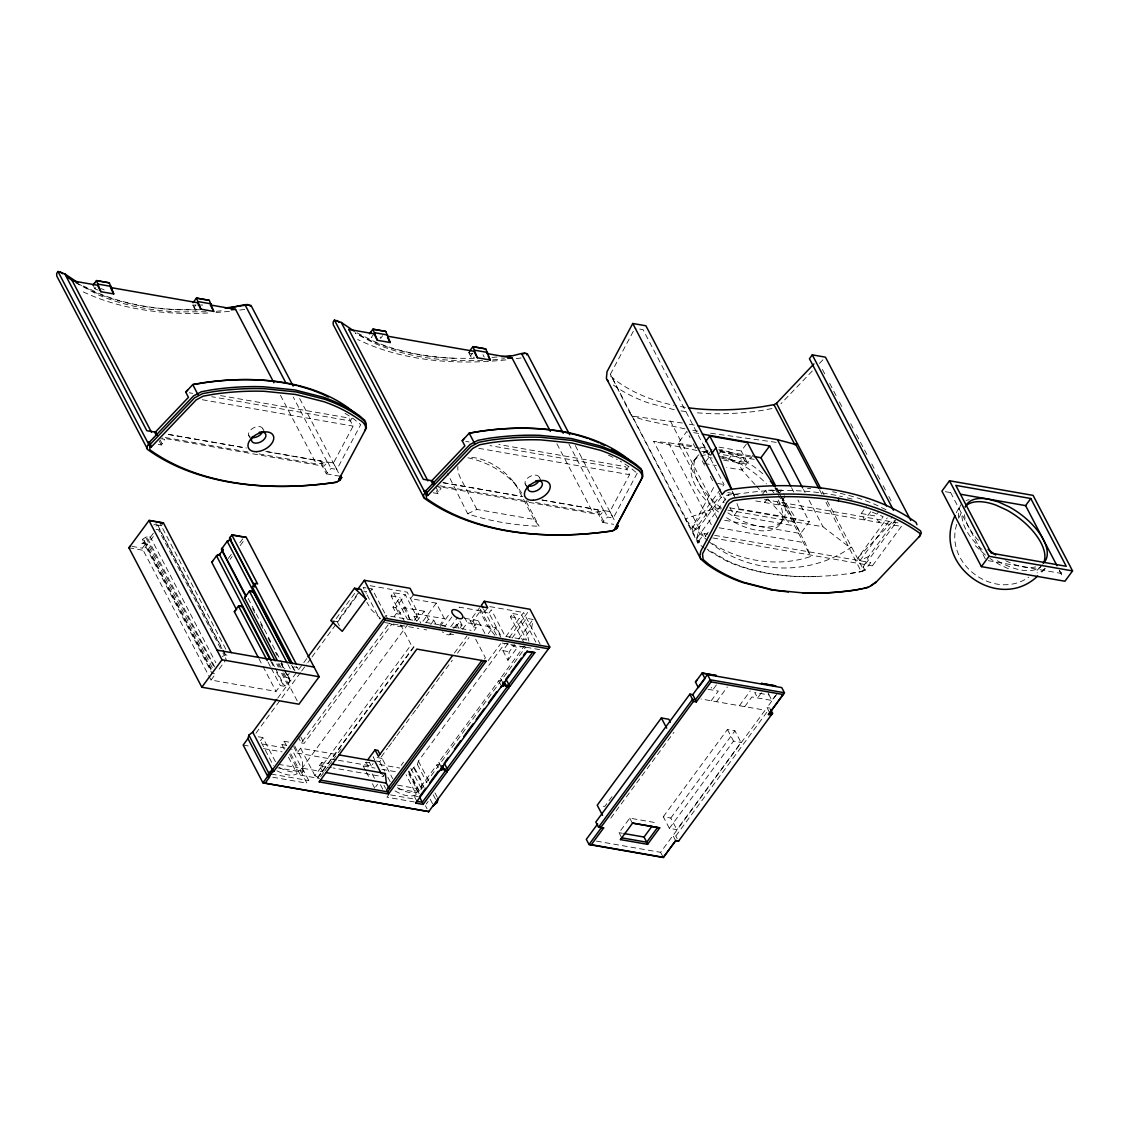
<?xml version="1.0" encoding="UTF-8"?>
<svg xmlns="http://www.w3.org/2000/svg" width="1129" height="1129" viewBox="0 0 1129 1129"><rect width="100%" height="100%" fill="white"/><g stroke="black" fill="none" stroke-linecap="round" stroke-linejoin="round"><path stroke-width="0.75" stroke-dasharray="5 3.75" d="M469.622 351.119L469.325 353.73L471.188 357.272L474.434 357.23M508.036 643.601L502.871 650.614L507.923 660.296L509.292 651.743L514.457 644.715M512.157 637.984L526.622 618.311L533.043 619.44L531.688 627.992L523.419 639.24M633.313 331.305L610.394 374.278L697.807 542.964L699.698 541.37L696.889 538.025L699.444 526.834L721.897 496.308M956.715 524.392C944.154 564.232 994.564 601.122 1028.773 577.173M419.141 793.659L408.881 774.028L413.623 767.565L417.434 764.587L418.379 761.101L504.988 643.332M279.329 767.607C285.877 770.797 295.417 774.917 301.57 768.92C305.564 760.734 297.379 752.958 294.683 745.761M397.38 787.675C404.097 791.415 414.244 795.987 420.835 789.778C424.941 781.028 415.909 772.871 413.186 765.166M960.68 504.861L958.168 511.395L958.747 519.636M956.263 512.749L959.96 505.99M959.269 517.336L961.471 512.256M863.29 567.125L868.709 556.414L895.226 520.356L895.48 523.334L863.29 567.125L865.026 570.272L870.642 562.623L872.336 565.855L901.351 526.396L899.658 523.164M345.037 413.355A251.795 154.334 -27.6 0 1 354.252 419.381L360.73 424.631L336.837 469.466L333.45 463.003L353.123 426.113L349.016 418.069L218.941 395.319M637.193 473.22L613.301 518.056L609.914 511.592L629.587 474.688L625.48 466.658L498.863 444.516M351.839 418.294L350.427 420.948L211.758 396.702M628.303 466.884L626.891 469.523L489.944 445.588M699.444 526.834L693.516 531.576L691.823 528.344L714.318 486.162M158.243 444.445L161.362 444.981L164.679 439.364L158.935 438.362M433.155 492.752L437.812 493.571L441.143 487.954L435.385 486.952M484.468 659.082L485.399 657.784L475.041 637.97M691.823 528.344L724.028 484.553L643.05 329.654L634.95 328.243M693.516 531.576L719.483 496.238M696.889 538.025L729.08 494.234M698.639 541.172L704.256 533.537L707.714 534.144M708.179 532.225L704.073 537.856L653.691 441.481L668.424 442.681L694.222 447.197M98.082 290.111L94.907 288.798L97.517 285.242M195.783 305.056L194.061 307.384L194.724 308.683L197.97 308.64M212.28 667.662L147.73 544.178L141.873 543.374L142.804 542.103L142.367 539.38L146.855 536.585L150.425 537.206L215.851 662.808M225.828 649.246L161.278 525.761L157.707 525.14L154.49 526.763M281.163 663.16L289.941 680.716L287.33 684.273L283.873 686.22L280.302 685.599L276.026 691.414L211.038 680.053L143.214 550.317L142.353 548.186L145.443 543.995M150.425 537.206L154.236 532.041M153.332 536.557L151.3 539.337L147.73 538.702L146.855 536.585M163.409 522.854L161.278 525.761L160.403 523.644M373.981 333.817L371.356 337.388L374.532 338.7M382.689 335.638L380.628 338.446L379.683 335.327M228.326 558.418L231.459 554.17M239.8 542.823L242.918 538.575M230.104 559.307L232.122 556.555M240.195 545.575L244.231 540.085M327.156 472.684L321.088 461.069L319.578 460.914L326.323 473.827L331.079 468.45L336.837 469.466M222.314 656.499L225.518 654.876L229.088 655.497M211.038 680.053L215.554 673.914L211.984 673.279L144.159 543.557L141.873 543.374M219.125 669.06L226.237 659.378L222.977 653.126M471.188 357.272L470.525 355.974L473.107 352.474M283.788 672.828L286.244 677.513L289.236 673.448M289.334 678.783L285.736 670.33M277.734 698.089L297.562 671.12M298.606 669.709L302.77 664.021M303.814 662.61L306.947 658.348M336.16 618.621L354.943 593.078M332.363 620.809L337.176 621.656L359.897 590.749M255.958 733.173L280.867 699.303M281.911 697.891L300.596 672.475M301.626 671.063L306.82 664.007M307.85 662.596L310.969 658.362M311.999 656.951L358.712 593.445M260.446 740.779L262.817 737.547L276.647 764.008M369.705 592.189L372.09 588.957L387.388 618.226M284.31 749.204L281.869 744.533L284.24 741.301L291.677 742.6M404.972 622.389L391.128 595.929L393.513 592.697L405.297 594.757L416.855 616.871L414.004 620.738M383.55 618.65L385.92 615.418L417.137 620.922L424.264 611.226L428.484 619.299L433.846 620.23L436.217 624.789M424.264 611.226L403.914 607.67L399.172 614.134L396.307 613.64L392.934 607.176L400.061 597.495L407.654 612.017L409.658 620.428M392.934 607.176L395.785 607.684L405.297 594.757M297.915 736.404L301.288 742.854L388.997 623.575M394.219 616.476L396.307 613.64M293.653 746.594L297.026 753.043L300.582 748.202L335.13 754.243M301.288 742.854L304.153 743.348L391.58 624.45M413.412 594.757L410.561 598.624L436.274 603.126L444.459 618.777L439.703 625.24M290.746 753.749L298.07 767.762L295.699 770.994L277.565 767.819M301.57 768.92L408.458 623.561M302.346 768.2L308.838 780.619L306.947 783.201L300.441 770.782L302.346 768.2L322.767 771.77M416.432 621.021L413.99 616.363L415.895 613.781L444.459 618.777M289.673 754.525L300.455 775.157L303.306 771.276L291.748 749.176M436.274 603.126L422.5 621.867L445.348 625.861L452.235 616.49M321.765 762.329L322.767 772.01L319.394 765.561L321.765 762.329L328.638 763.529M426.452 622.065L428.484 619.299M323.642 772.561L319.507 778.191L314.92 775.623L411.125 644.8L400.767 624.986M317.559 777.556L413.764 646.719L411.125 644.8M317.729 777.881L413.934 647.044L415.712 647.354M430.784 624.393L433.846 620.23M324.686 771.149L327.791 766.93M328.821 765.533L331.926 761.313M332.956 759.902L343.301 745.832M440.225 626.496L450.118 613.033M450.711 626.793L457.838 617.097M453.646 628.387L456.695 624.238L462.057 625.17L458.995 629.319M455.58 627.385L460.533 620.654M462.565 629.234L467.307 622.771L495.885 627.766L500.754 637.081M365.486 770.458L363.171 766.026L366.022 762.16L369.395 762.752M474.208 630.462L476.297 627.625L473.432 627.117L470.059 620.668L479.571 607.741M470.059 620.668L472.924 621.162L480.051 611.481L488.97 613.033L502.814 639.494M338.474 760.283L371.3 766.026L373.078 763.599M454.408 652.999L466.898 636.008M473.432 627.117L478.188 620.654L486.373 636.304M487.686 607.741L484.835 611.608L459.136 607.12L460.618 609.97M381.277 756.839L387.543 748.315M388.588 746.89L391.721 742.642M392.765 741.217L395.898 736.955M396.942 735.529L400.075 731.282M401.12 729.856L411.563 715.659M412.607 714.234L415.74 709.972M416.784 708.56L419.917 704.298M420.962 702.873L439.745 677.315M440.79 675.904L452.277 660.282M457.499 653.183L468.987 637.56M376.338 761.045L379.697 761.638L382.082 758.406L392.652 778.643M488.97 613.033L491.355 609.801L505.185 636.262L526.608 640.016L512.778 613.555L510.393 616.773L523.419 641.681M375.675 786.842L377.58 784.26M385.328 773.436L382.957 776.667L333.14 767.96M488.278 633.722L491.129 629.855L493.98 630.349L496.421 635.006M493.98 630.349L495.885 627.766M401.134 765.377L403.505 762.146M388.828 794.604L386.922 797.187L414.258 801.957M488.194 660.677L500.641 643.742M505.834 636.685L519.326 618.339L526.918 632.861L528.922 641.272M512.778 613.555L521.697 615.107L523.602 612.525L540.085 644.052M509.151 637.659L530.023 609.279M603.62 521.273L597.551 509.659L596.041 509.504L602.787 522.417L607.543 517.04L613.301 518.056M518.592 639.099L533.043 619.44M507.923 660.296L518.253 646.254M408.388 771.488L417.335 788.606L414.964 791.838L396.829 788.677M416.94 801.35L414.075 795.874L436.881 764.855L439.788 763.91L438.772 762.273L498.637 680.872L501.544 679.912L500.542 678.289L524.293 645.971L527.158 651.461M420.835 789.778L513.201 664.162M514.231 662.751L525.648 647.227M717.776 519.072L678.134 443.231L686.813 431.419L690.059 437.615M426.212 804.06L428.103 801.463M693.658 461.168L696.508 457.287M703.621 453.435L705.385 451.036L712.074 449.384M711.199 450.584L707.671 455.382L710.96 455.58M705.23 462.297L709.704 456.201L703.536 444.403M719.314 453.562L721.953 449.963L733.144 453.068L743.108 457.64L746.481 464.09L722.475 459.898M719.145 456.412L728.741 459.066L733.144 453.068M718.975 447.112L741.259 451.007L747.44 442.61M754.976 484.553L742.063 470.087L738.691 463.638L743.108 457.64M753.607 454.394L742.063 470.087L726.639 467.392M734.951 497.31L732.001 490.48M729.842 507.697L734.231 515.318L738.987 508.854L736.545 502.433M762.089 494.883L765.504 490.24L781.72 490.113L784.415 495.278M767.17 499.018L764.601 502.504L763.26 499.921M779.645 492.921L781.72 490.113M785.092 496.562L778.897 505.002L776.187 499.837M779.913 524.35L782.764 520.469M734.231 515.318L791.358 525.31L796.114 518.846L782.595 498.341M724.677 520.286L800.616 533.551L809.31 521.739L797.977 500.076M611.974 796.651L604.735 806.501L601.729 805.965M610.803 818.116L673.914 732.298M716.407 684.908L712.611 690.087L711.171 687.335M711.199 700.77L718.326 691.075L707.855 689.254M621.74 837.845L619.045 832.68L629.728 818.144L654.721 822.505M716.548 701.702L727.372 686.982M870.798 511.55L864.588 519.989L861.215 513.526L866.38 506.498M861.215 513.526L875.497 516.024L878.912 511.381M739.41 705.71L750.235 690.976M663.287 816.733L727.429 729.517L734.937 730.816L741.005 742.445L676.864 829.66L669.37 828.347L663.287 816.733L670.795 818.045L676.864 829.66M744.759 706.641L751.886 696.946L772.236 700.502M868.709 556.414L859.917 560.661L858.223 557.444L887.309 517.886M761.398 692.783L757.601 697.948L754.736 692.458L769.018 694.956L771.883 700.446L775.679 695.281M859.917 560.661L892.108 516.87M670.795 818.045L734.937 730.816M669.37 828.347L733.511 741.132L741.005 742.445M596.451 841.119L660.592 852.339L765.109 710.197L701.024 698.992M769.71 712.78L767.014 707.615L777.937 692.754M675.65 840.696L672.955 835.531L675.805 836.039L766.774 712.328M950.604 492.498L986.026 560.266L1061.02 573.377L1062.756 571.006M827.232 500.853L863.727 570.159L862.711 571.387L850.151 573.56L832.073 575.578M1040.67 566.857L1034.686 572.572M1045.313 568.508L1039.964 574.054M333.45 463.003L327.706 462.001L323.783 466.235L162.294 438.01M609.914 511.592L604.17 510.59L600.247 514.824L437.008 486.289M812.315 370.975L780.901 403.801M819.471 363.439L824.241 358.415M858.223 557.444L892.602 521.288M1044.833 568.593L1040.769 571.895L1037.015 572.826M863.727 570.159L861.187 571.528L849.375 573.56M467.674 513.723L476.861 509.419L533.989 519.411L539.083 526.213L534.878 526.086A328.835 201.541 -27.6 0 1 471.075 514.937L467.674 513.723L447.521 473.488M153.713 524.985L156.183 523.912L157.467 525.465L222.018 648.949M721.022 508.953L715.842 508.036L685.938 518.677L685.374 518.07L697.623 541.13L701.97 545.208M779.956 494.657L805.132 542.823L810.693 556.498C777.867 567.478 740.892 561.494 711.792 543.261M402.573 626.482L397.295 626.327L386.231 622.234M966.099 500.443L969.148 499.681M525.14 646.522L516.56 647.185L506.723 643.643M771.996 408.557L761.073 410.589A260.037 159.372 -27.6 0 1 709.308 413.637L694.66 412.664M259.063 453.929L316.374 463.948L327.354 462.269L293.258 397.055M535.527 502.518L592.838 512.538L603.817 510.858L568.917 444.092M726.497 495.278L758.984 491.341A305.705 187.372 -27.6 0 1 842.446 496.704M216.274 311.294L224.643 310.461M492.046 357.47L497.085 356.976M492.738 359.883L504.451 358.712M699.698 541.37L698.061 540.283L697.807 542.964L704.27 548.2L726.751 561.127A254.505 155.985 -27.6 0 0 815.152 576.58L832.948 575.564M77.153 283.28L95.062 292.453A307.554 188.501 -27.6 0 0 176.477 309.685L199.734 309.727M206.17 311.745L179.074 311.914A305.705 187.372 -27.6 0 1 98.152 294.796L74.528 282.165M474.321 358.373L452.927 358.26A307.554 188.501 -27.6 0 1 371.526 341.043L355.07 332.745M482.633 360.334L455.523 360.504A305.705 187.372 -27.6 0 1 374.616 343.385L355.339 333.38M194.922 309.91L196.234 309.882L177.888 309.656A305.705 187.372 -27.6 0 1 96.967 292.538L83.518 286.032M815.152 576.58L816.112 576.566A253.122 155.139 -27.6 0 1 728.205 561.198L707.163 549.188M192.861 305.14L196.121 305.098M197.744 305.084L205.873 304.985M472.585 353.687L469.325 353.73L468.676 352.417L470.525 355.974M718.665 449.765L721.953 449.963M156.127 529.459L158.427 529.642L222.159 651.56M776.187 442.356L708.292 432.887M682.382 423.022L631.436 415.994L610.394 374.278M754.228 459.32L721.064 454.479M680.999 410.9L687.914 411.845M692.811 430.29L697.976 431.165M701.829 451.346L709.732 452.673M689.297 424.236L696.212 425.435M693.728 432.633L700.629 433.832M678.134 443.231L693.658 445.955M700.573 447.155L707.474 448.368M719.554 450.471L752.351 456.215M695.93 447.493L706.246 449.3M720.006 451.699L752.676 457.414M945.326 491.708L954.005 493.105M721.713 458.303L747.426 462.791L741.259 451.007M712.187 458.092L708.758 457.499L705.385 451.036M704.341 463.497L716.351 465.585M717.55 483.424L724.028 484.553M189.22 392.765L192.692 393.372M465.684 441.354L469.142 441.947M202.317 399.737L353.123 426.113M478.781 448.326L629.587 474.688M727.739 492.569L733.624 493.585M733.271 494.079L740.201 495.292M764.46 499.526L897.936 522.868M755.753 500.937L901.351 526.396M738.987 508.854L796.114 518.846M729.913 507.867L809.31 521.739M727.937 510.153L822.97 526.763L849.544 547.283L851.407 547.099C809.168 577.004 748.485 574.576 708.702 541.398M719.173 527.793L805.132 542.823M168.277 434.355L246.418 448.015M267.248 451.656L321.088 461.069M168.503 434.51L244.908 447.86M265.752 451.501L327.354 462.269M442.991 482.647L522.882 496.605M541.976 499.949L597.551 509.659M443.231 482.789L521.372 496.45M542.202 500.091L603.817 510.858M165.286 437.53L248.648 452.108M440.014 485.823L528.584 501.304M714.657 535.358L870.642 562.623M712.865 537.968L872.336 565.855M326.323 473.827L340.309 476.269M602.787 522.417L613.654 524.308M865.026 570.272L863.953 570.074L864.461 569.383L862.711 571.387L861.187 571.528L825.144 500.599M370.114 585.697L407.188 592.175L418.746 614.275M489.887 606.626L523.602 612.525M131.952 546.365L142.353 548.186M366.135 587.913L363.157 587.39L366.304 593.402M367.617 588.181L372.09 588.957M128.932 547.819L143.214 550.317L147.73 544.178L144.159 543.557L144.272 540.664L142.367 539.38M363.764 591.144L366.727 591.667M391.128 595.929L400.061 597.495M510.393 616.773L519.326 618.339M464.626 618.283L478.188 620.654M413.99 616.363L416.855 616.871M452.404 627.089L471.061 630.349M384.622 622.516L398.283 624.916M399.991 625.212L418.774 628.486M424.038 629.46L426.72 629.926M449.568 633.919L453.59 634.625M502.179 643.078L524.378 646.959M526.086 647.256L539.747 649.641M502.871 650.614L509.292 651.743M767.014 707.615L769.865 708.109M294.076 666.858L297.661 667.479L298.014 669.737L296.377 666.604M286.244 677.513L289.814 678.148M258.358 736.771L262.817 737.547M382.082 758.406L373.149 756.839L374.673 759.746M281.869 744.533L286.907 745.408M263.099 744.166L285.002 747.991M379.499 764.516L399.722 768.045M297.026 753.043L336.752 759.986M243.187 745.055L248.267 745.944M263.509 748.612L282.123 751.872M363.171 766.026L375.026 768.101M381.785 769.286L397.027 771.954M319.394 765.561L331.418 767.664M278.298 764.305L298.07 767.762M397.563 785.149L417.335 788.606M300.441 770.782L303.306 771.276M300.455 775.157L319.451 778.474M414.075 795.874L418.083 796.566M619.045 832.68L622.375 833.258M271.27 774.057L308.838 780.619M390.535 794.901L414.442 799.078M272.781 777.232L306.947 783.201M684.922 428.851L644.391 420.059L631.436 415.994L631.492 414.611L685.938 518.677L685.896 520.173L707.318 540.438M697.045 450.513L653.691 441.481M674.267 409.714L648.822 403.067A260.037 159.372 -27.6 0 1 612.821 384.679M467.9 457.781C489.563 462.424 510.534 474.702 522.219 493.937M872.336 512.185L883.146 516.673L878.87 522.473L875.497 516.024M100.989 288.544L104.164 289.857M142.804 542.103L144.639 542.908L211.645 671.078M1008.409 568.72L999.701 564.726L989.935 558.488M728.741 459.066L738.691 463.638M276.958 770.839C283.012 773.76 290.689 777.161 297.167 773.802L287.556 755.428M885.997 509.715L875.427 504.607A305.705 187.372 -27.6 0 0 832.609 491.778M357.074 332.872L373.431 341.113A305.705 187.372 -27.6 0 0 454.352 358.246M395.009 790.907C401.261 794.393 409.488 798.104 416.432 794.647L406.017 774.72M610.577 376.112L617.041 381.348A254.505 155.985 -27.6 0 0 673.872 405.297M635.895 472.176L630.716 467.971A251.795 154.334 -27.6 0 0 620.117 461.126M985.476 555.129L973.438 543.966M380.685 618.706L371.441 609.858L366.854 602.237M494.911 635.331L487.643 626.002L480.051 611.481M756.148 485.865L762.019 492.442M767.889 499.018L791.358 525.31M145.966 537.799L213.437 665.955M513.497 481.9L516.503 485.555M775.821 488.081L778.728 492.484M381.517 772.546L383.818 776.075M723.689 497.028L725.439 500.076M1059.397 570.3L1061.02 573.377M1059.312 570.441L1063.335 578.147M822.406 369.451L826.456 377.199M829.688 383.394L836.166 395.785M839.411 401.98L841.839 406.623M850.744 423.671L853.171 428.314M856.417 434.51L868.568 457.753M871.8 463.948L874.227 468.591M877.473 474.787L879.9 479.43M883.132 485.625L885.573 490.282M888.805 496.478L891.233 501.121M894.14 520.751L895.48 523.334M822.406 491.609L824.015 494.685M819.456 489.704L821.898 494.375M803.439 489.421L805.076 492.54M809.14 500.316L822.97 526.763M791.514 487.686L793.941 492.329M777.034 488.434L779.447 493.048M781.056 496.125L800.616 533.551M776.696 488.434L779.137 493.105M774.946 488.109L777.387 492.766M778.191 494.319L810.693 556.498M765.504 490.24L766.859 492.823M693.291 443.796L697.341 451.544M702.196 460.83L705.427 467.025M710.282 476.311L712.709 480.954M719.187 493.331L724.042 502.617M670.287 420.905L715.842 508.036M668.424 442.681L711.482 525.041M704.256 533.537L705.935 536.755M727.429 729.517L733.511 741.132M575.31 445.56L615.136 521.739M604.17 510.59L607.543 517.04M556.922 443.838L592.838 512.538M482.958 354.746L484.2 357.117M539.408 477.553L540.847 480.291M525.112 483.819L527.271 487.94M526.227 501.629L539.083 526.213M533.989 519.411L517.971 488.744A36.876 18.177 36.3 0 0 468.972 457.527M675.805 836.039L677.16 838.621M660.592 852.339L662.624 856.205M476.861 509.419L460.83 478.767A36.876 18.177 36.3 0 1 457.908 466.517M629.728 818.144L632.423 823.295M521.697 615.107L535.823 642.133M435.949 487.276L438.645 492.442M436.316 490.706L437.812 493.571M483.494 609.039L493.02 627.272M480.333 609.223L491.129 629.855M472.924 621.162L476.297 627.625M500.542 678.289L503.407 683.765M498.637 680.872L501.502 686.347M464.344 617.083L467.307 622.771M459.94 621.133L462.057 625.17M456.695 624.238L459.08 628.782M415.895 613.781L420.764 623.095M299.665 398.523L338.672 473.15M327.706 462.001L331.079 468.45M403.914 607.67L412.099 623.321M393.513 592.697L407.343 619.158M395.785 607.684L399.172 614.134M280.458 395.249L316.374 463.948M367.08 594.898L379.64 618.918M438.772 762.273L441.637 767.762M262.944 428.964L264.384 431.715M436.881 764.855L438.306 767.593M192.833 305.013L194.724 308.683M248.648 435.229L250.088 437.981M418.379 761.101L428.639 780.732M434.961 792.812L438.123 798.866M417.434 764.587L426.903 782.707M433.226 794.788L437.163 802.338M337.176 621.656L339.349 625.805M413.623 767.565L425.464 790.215M430.205 799.276L433.367 805.316M410.843 768.44L421.823 789.453M408.938 771.022L420.708 793.546M425.45 805.739L427.03 808.759M379.697 761.638L384.58 770.966M387.84 777.204L390.281 781.875M383.959 785.29L385.582 788.395M369.268 762.16L371.3 766.026M380.431 784.768L382.872 789.425M366.022 762.16L369.098 768.045M372.189 773.944L376.042 781.31M366.248 771.926L369.338 777.825M372.415 783.724L374.729 788.141M292.594 666.35L295.036 671.035M93.665 286.427L94.907 288.798M291.536 665.108L293.992 669.793M287.966 664.487L290.421 669.172M248.14 598.426L284.917 668.763M252.571 608.446L255.027 613.146M260.743 624.083L263.198 628.768M268.095 638.153L270.551 642.838M275.448 652.223L277.085 655.342M280.952 663.527L283.407 668.213M284.212 669.779L289.941 680.716M278.891 663.457L282.97 671.261M277.889 663.937L279.512 667.027M282.744 673.223L297.322 701.109M160.163 439.971L162.195 443.852M276.704 663.951L278.341 667.07M281.601 673.321L287.33 684.273M159.104 440.677L161.362 444.981M272.089 662.13L274.545 666.816M275.363 668.382L284.353 685.571M270.805 661.213L273.26 665.898M276.52 672.15L283.873 686.22M268.053 662.144L270.494 666.844M271.313 668.396L280.302 685.599M300.78 736.898L304.153 743.348M258.866 658.588L262.14 664.84M262.958 666.406L276.026 691.414M300.582 748.202L314.92 775.623M284.24 741.301L286.681 745.973M157.707 525.14L222.258 648.625M223.076 650.177L225.518 654.876M222.836 650.502L225.292 655.201M261.251 742.346L273.458 765.688M214.736 666.872L147.73 538.702L144.272 540.664L211.278 668.82M768.157 692.839L769.018 694.956M732.298 491.186L734.118 496.012M250.328 437.135A7.832 4.798 -27.6 0 1 253.446 427.919A7.832 4.798 -27.6 0 1 263.071 430.276M244.711 309.388A328.835 201.541 -27.6 0 1 237.894 310.306M229.427 311.308A328.835 201.541 -27.6 0 1 216.02 312.493M207.75 313.001A328.835 201.541 -27.6 0 1 81.161 290.859M526.791 485.71A7.832 4.798 -27.6 0 1 529.91 476.494A7.832 4.798 -27.6 0 1 539.535 478.865M521.175 357.964A328.835 201.541 -27.6 0 1 514.358 358.895M505.891 359.897A328.835 201.541 -27.6 0 1 357.611 339.448M608.475 455.185A251.795 154.334 -27.6 0 1 617.295 459.559M450.937 633.327A6.449 3.175 36.3 0 1 442.272 631.803M441.848 625.72A6.449 3.175 36.3 0 1 445.884 626.835M781.861 497.734A53.458 26.348 36.3 0 1 773.901 526.142A53.458 26.348 36.3 0 1 727.02 512.241M721.403 508.121A53.458 26.348 36.3 0 1 698.893 454.775M703.381 452.235A53.458 26.348 36.3 0 1 708.222 451.036M720.062 451.445A53.458 26.348 36.3 0 1 764.474 475.267M775.651 487.601A53.458 26.348 36.3 0 1 778.601 491.891M685.388 407.357A254.505 155.985 -27.6 0 1 675.481 405.621M847.244 497.847A305.705 187.372 -27.6 0 1 853.51 499.512M807.475 488.335A305.705 187.372 -27.6 0 1 810.664 488.631M778.206 499.992A53.458 26.348 36.3 0 1 772.18 529.699A53.458 26.348 36.3 0 1 725.622 517.096M718.552 512.001A53.458 26.348 36.3 0 1 691.117 472.797A53.458 26.348 36.3 0 1 711.976 454.691M721.967 456.37A53.458 26.348 36.3 0 1 766.422 483.889M771.728 490.057A53.458 26.348 36.3 0 1 773.831 492.893M1042.462 564.768A48.392 23.85 36.3 0 1 996.004 559.899M982.089 549.541A48.392 23.85 36.3 0 1 962.106 513.554M1035.773 566.927A48.392 23.85 36.3 0 1 1003.935 559.829M978.533 540.495A48.392 23.85 36.3 0 1 964.462 514.683"/><path stroke-width="1.5" d="M919.302 536.755L920.304 534.779L919.698 533.213A326.831 200.327 -27.6 0 0 838.381 500.909L838.664 498.312M357.032 590.241L364.342 580.306L384.947 620.188L273.938 771.149L267.686 776.357L262.93 782.82L428.766 811.596L262.93 782.82L243.187 745.055L247.943 738.592L248.888 735.12L252.698 732.142L276.69 699.5M265.216 783.004L269.323 777.415L267.686 776.357L268.631 772.871L272.428 769.893L384.072 618.071L549.767 647.03L548.482 648.78L384.947 620.188M437.163 802.338L438.123 798.866L432.873 806.007L437.163 802.338L433.367 805.316L428.611 811.779M269.323 777.415L272.428 769.893L252.698 732.142M955.063 515.53C931.086 564.514 998.219 613.724 1037.664 576.044M364.879 430.685C367.588 426.113 363.199 421.936 359.459 419.847A256.339 157.114 -27.6 0 0 323.967 401.726L295.643 394.473L264.327 391.297A256.339 157.114 -27.6 0 0 213.31 394.303L203.164 396.166L196.22 399.864L151.371 446.901L149.917 446.647L57.96 271.496L56.676 273.444L56.775 276.04L147.744 449.596A328.835 201.541 -27.6 0 0 335.144 482.365L337.529 481.575M225.673 307.878C231.149 309.304 249.819 301.161 250.201 306.255M340.309 476.269L340.662 475.605L341.678 477.539L338.714 480.912M338.742 479.656L340.224 477.285L341.678 477.539L340.182 479.91L338.742 479.656L366.389 427.933L365.782 422.232L360.193 417.448A258.188 158.243 -27.6 0 0 324.446 399.186L295.925 391.89L264.384 388.686A258.188 158.243 -27.6 0 0 212.986 391.721L202.458 393.668L194.527 397.888L150.439 444.106L148.28 444.6L147.109 446.421L147.207 449.017M526.664 354.831C527.878 349.905 512.241 357.159 509.772 355.706M731.183 488.928L645.901 325.773L632.748 323.487L607.021 371.681L606.386 378.37L700.855 559.151L706.627 564.105A260.037 159.372 -27.6 0 0 742.614 582.493L771.347 589.846L804.525 593.05A258.188 158.243 -27.6 0 0 855.909 590.015L868.441 587.334L875.779 582.564L919.952 535.852L921.349 533.071L920.474 530.842A328.835 201.541 -27.6 0 0 733.088 498.087L729.517 499.54L726.977 502.123L700.813 551.107L699.825 556.174L700.855 559.151M617.126 524.181L618.127 526.128L616.646 528.499L615.206 528.245L641.343 479.275C644.038 474.688 639.663 470.525 635.923 468.436A256.339 157.114 -27.6 0 0 600.43 450.302L572.107 443.062L540.791 439.887A256.339 157.114 -27.6 0 0 489.76 442.893L479.613 444.755L472.684 448.453L427.835 495.49L426.381 495.236L334.424 320.086L333.14 322.033L333.238 324.63L424.208 498.185A328.835 201.541 -27.6 0 0 611.593 530.94L613.993 530.164M615.206 528.245L642.853 476.523L642.246 470.821L636.657 466.037A258.188 158.243 -27.6 0 0 600.91 447.776L572.389 440.479L540.847 437.276A258.188 158.243 -27.6 0 0 489.45 440.296L478.922 442.258L470.991 446.477L426.889 492.696L424.744 493.175L423.573 495.01L423.671 497.607M435.865 802.987L438.123 798.866M149.917 446.647L149.889 449.808A326.845 200.327 -27.6 0 0 336.089 482.351L340.182 479.91M426.381 495.236L426.339 498.397A326.845 200.327 -27.6 0 0 612.553 530.94L616.646 528.499M503.097 686.051L502.476 685.049L503.407 683.765L504.423 685.402L501.304 686.644L504.423 685.402L502.984 682.664M216.528 555.835L219.774 554.156L216.528 555.835L271.27 660.564M227.225 541.299L231.205 539.295L227.225 541.299L290.957 663.217M258.047 657.022L234.352 611.692L234.917 610.916M242.227 536.854L231.826 535.033L257.61 583.891L255.112 583.453L254.547 584.243L296.221 663.951M230.457 536.896L229.596 538.067L230.189 540.001L254.702 586.897M222.117 550.98L222.977 549.795L222.385 547.875L221.524 549.061L222.117 550.98L245.812 596.31M441.34 770.049L440.719 769.032L441.637 767.762L442.653 769.399L439.534 770.627M94.568 283.153L93.044 285.256L96.459 280.599L109.315 282.843L113.747 293.935L100.89 291.691L97.517 285.242L72.312 280.825L151.498 432.28M254.928 586.53L229.596 538.067L231.967 534.85L246.249 537.333L319.14 676.751L298.945 704.214L201.823 687.222L128.932 547.819L130.216 546.069M371.032 331.743L369.508 333.831L372.923 329.188L385.779 331.432L390.211 342.524L377.354 340.281L373.981 333.817L348.776 329.414L427.947 480.869M236.624 609.815L211.772 562.298L213.056 560.548M277.254 660.324L244.57 597.805L245.854 596.056M292.453 663.725L252.416 587.151L253.686 585.401M319.239 781.875L320.523 780.125L387.656 791.866L388.517 793.983L486.147 661.213L416.869 649.104L319.239 781.875L388.517 793.983M423.163 804.412L415.655 803.1L416.94 801.35L422.288 802.296L423.163 804.412L447.042 771.94L444.078 769.639L441.933 765.533M695.464 682.099L702.111 673.053L716.393 675.551L702.111 673.053L704.976 678.543L698.329 687.589L695.464 682.099L696.734 680.35M647.594 844.337L620.456 839.595L621.74 837.845L646.734 842.206L647.594 844.337L659.717 827.853L632.579 823.112L659.717 827.853M770.542 709.407L772.575 713.274L771.29 715.024L768.44 714.53L784.443 692.754L781.748 687.589L707.474 674.606L692.74 694.631L689.89 694.137L595.816 822.053L598.525 827.218L603.662 827.91L591.314 844.704L589.028 844.52L586.318 839.355L597.65 823.958M768.44 714.53L784.443 692.754L710.169 679.771L707.474 674.606M193.059 302.685L196.446 298.084L209.302 300.328L213.734 311.421L200.877 309.163L197.504 302.713L110.374 287.486M128.932 547.819L149.127 520.356L163.409 522.854L231.233 652.59M160.403 523.644L161.122 522.671L163.409 522.854M211.772 562.298L216.796 555.454M227.493 540.918L221.524 549.061L246.037 595.943M222.977 549.795L219.506 554.537L275.067 660.818M234.352 611.692L238.628 605.878L242.199 606.513L238.487 606.075L267.234 660.592M244.57 597.805L249.565 591.017L253.136 591.652L249.41 591.215L287.147 662.921M252.416 587.151L255.112 583.453M240.985 606.513L241.705 605.539L269.986 659.646M251.908 591.652L252.628 590.679L290.717 663.542M201.823 687.222L222.004 659.773L319.14 676.751M469.523 351.274L472.91 346.659L485.766 348.917L490.198 360.01L477.341 357.752L473.968 351.302L388.517 336.357M354.506 588.223L330.755 620.527L342.242 631.337L365.994 599.033L360.941 589.352L354.506 588.223L365.994 599.033M307.991 656.937L334.085 621.458M367.927 759.577L375.04 749.882L377.905 750.376L379.923 754.257M437.487 799.741L549.767 647.03L530.023 609.279L484.313 601.277L481.462 605.158L482.817 607.741M452.32 655.836L378.427 756.331L375.04 749.882M481.815 660.493L386.64 789.919L387.656 791.866L483.861 661.029L486.147 661.213M425.647 788.352L419.423 796.806L422.288 802.296L445.094 771.276L442.949 767.17M429.796 782.707L438.08 771.432M445.165 761.807L448.255 757.601M454.451 749.176L460.646 740.751M463.737 736.545L473.023 723.915M476.128 719.695L484.383 708.476M488.504 702.859L496.774 691.625M508.996 675.001L505.891 679.221L509.969 686.347L534.807 652.59L527.158 651.461L534.807 652.59M511.056 672.192L521.386 658.151M523.447 655.342L525.521 652.534M415.655 803.1L439.745 770.345L442.653 769.399L441.227 766.647M440.719 769.032L501.502 686.347M502.476 685.049L527.299 651.278M532.521 652.407L508.756 684.71L505.848 685.656L504.409 682.904M446.407 770.924L448.213 770.345L508.798 687.956L505.848 685.656L508.798 687.956M705.597 441.608L709.718 436.006L747.44 442.61L753.607 454.394L774.861 486.627M711.764 453.406L715.885 447.804L709.718 436.006M910.793 520.427L825.44 357.159L812.287 354.873L809.437 358.74L886.378 505.905M754.073 456.511L760.974 457.711L769.668 445.899L790.695 486.147M670.386 722.179L668.876 719.272L661.368 717.959L597.241 805.189L602.547 815.35M692.74 694.631L695.436 699.797L710.169 679.771L711.03 681.888L696.311 701.913L695.436 699.797L692.585 699.288L598.525 827.218L600.811 827.402L693.446 701.419L689.89 694.137M601.376 827.712L589.028 844.52L663.302 857.504L675.791 840.512L678.656 841.006L675.65 840.696L663.302 857.504M620.456 839.595L632.579 823.112M624.041 833.555L644.038 837.041L651.814 826.47M657.417 827.67L646.734 842.206L644.038 837.041M678.501 841.204L772.575 713.274L769.71 712.78M949.517 480.771L941.911 491.115L981.397 566.631L1064.943 581.237L1072.55 570.893L1033.077 495.377L949.517 480.771L988.99 556.287L1072.55 570.893M960.821 494.29L1025.584 505.609L1030.805 498.51L1066.242 566.278L991.248 553.168L955.826 485.399L1030.805 498.51M981.397 566.631L988.99 556.287M157.58 435.78L155.562 431.913L188.458 397.323L185.749 392.158L187.71 389.872M434.044 484.369L432.012 480.488L464.908 445.899L462.213 440.747L464.174 438.447M185.749 392.158L192.763 384.566L203.615 382.689A249.89 153.163 -27.6 0 1 296.56 385.511M147.97 441.919L149.423 442.173L193.511 395.954L201.442 391.735L211.97 389.773A258.188 158.243 -27.6 0 1 263.367 386.753L294.909 389.957L323.444 397.253A258.188 158.243 -27.6 0 1 359.177 415.514L364.78 420.298L365.669 424.518M462.213 440.747L469.227 433.155L480.079 431.278A249.89 153.163 -27.6 0 1 573.024 434.101M424.433 490.508L425.887 490.748L469.974 444.544L477.906 440.324L488.434 438.362A258.188 158.243 -27.6 0 1 539.831 435.342L571.373 438.532L599.908 445.842A258.188 158.243 -27.6 0 1 635.641 464.104L641.23 468.888L642.133 473.093M688.761 407.837A254.505 155.985 -27.6 0 0 762.146 406.722L773.972 404.676L776.498 403.321L813.924 363.961M876.302 581.788L870.473 585.993M615.178 529.487L618.127 526.128L616.688 525.874M868.074 587.151L863.699 588.505M508.177 686.94L509.969 686.347M773.972 404.676L794.816 444.558L797.427 443.824L820.797 488.532M225.137 308.034L248.479 304.802M524.929 353.391L521.824 354.026L563.23 433.211M192.763 384.566L204.645 382.689A251.739 154.292 -27.6 0 1 348.184 407.767L354.661 413.016M469.227 433.155L481.109 431.264A251.739 154.292 -27.6 0 1 624.647 456.356L631.111 461.606M856.346 589.775L862.231 588.759M231.346 309.783L235.566 309.374L273.924 382.759M501.601 356.623L510.844 355.691M507.81 358.373L512.03 357.949L550.387 431.349M771.347 589.846L788.409 591.963M794.816 444.558L797.427 443.824L776.498 403.321M109.315 282.843L96.459 280.599L100.89 291.691M209.302 300.328L196.446 298.084L200.877 309.163M385.779 331.432L372.923 329.188L377.354 340.281M485.766 348.917L472.91 346.659L477.341 357.752M243.963 537.15L246.249 537.333M57.96 271.496L64.833 273.881L146.826 430.713L156.112 432.238M334.424 320.086L341.297 322.471L423.29 479.303L432.576 480.813L433.931 483.395M98.322 284.155L111.178 286.399M198.309 301.626L211.151 303.87M374.786 332.73L387.642 334.988M474.759 350.216L487.615 352.46M235.566 309.374L210.361 304.957L213.734 311.421M486.825 353.546L512.03 357.949M697.934 425.746L777.415 439.633L795.86 444.586L818.638 488.151M702.351 434.143L769.668 445.899M423.841 491.129L426.945 491.665M161.122 522.671L148.986 520.554L222.004 659.773M364.342 580.306L410.039 588.294L413.412 594.757L487.686 607.741L484.313 601.277M711.03 681.888L783.159 694.504M693.446 701.419L696.311 701.913M216.951 650.092L314.074 667.07M338.587 754.835L374.856 761.186L381.334 773.577M332.081 764.135L385.328 773.436L386.33 783.131L389.195 788.606M326.21 772.617L386.33 783.131M600.811 827.402L603.662 827.91M591.314 844.704L663.443 857.306M772.97 589.846L744.448 582.55A258.188 158.243 -27.6 0 1 708.716 564.288L703.127 559.518L702.506 553.803L729.179 503.52L733.483 500.655A326.831 200.327 -27.6 0 1 838.381 500.909M447.042 771.94L444.078 769.639L446.999 768.694L506.865 687.293L503.986 681.803M270.946 774.155L268.631 772.871L248.888 735.12M354.167 331.122L341.297 322.471M348.776 329.414L349.524 329.866M77.703 282.532L64.833 273.881M69.871 278.891L72.778 280.641M72.312 280.825L73.075 281.29M336.837 320.509L339.321 322.358M60.373 271.92L62.857 273.782M66.583 276.549L69.067 278.411M272.428 769.893L273.938 771.149M607.049 379.725L607.995 380.769M448.213 770.345L444.134 763.204M1025.584 505.609L1056.984 565.685M812.287 354.873L893.519 510.252M777.415 439.633L802.634 487.869M760.974 457.711L775.425 485.371M632.748 323.487L722.165 494.516L725.128 491.143L728.699 489.704A328.835 201.541 -27.6 0 1 916.099 522.459L916.96 524.689M527.342 353.814L569.623 434.665M488.165 356.129L490.198 360.01M661.368 717.959L666.689 728.134M469.283 433.31L474.589 443.485M387.515 337.359L390.211 342.524M431.066 480.658L433.324 484.962M425.887 490.748L427.835 495.49M250.892 305.225L293.159 386.076M245.36 305.437L285.962 383.084M192.819 384.721L198.125 394.896M111.051 288.77L113.747 293.935M154.602 432.082L156.112 434.947M149.423 442.173L151.371 446.901M247.943 738.592L267.686 776.357M715.885 447.804L731.691 489.577M259.134 432.294A7.832 4.798 -27.6 0 1 265.752 436.697A7.832 4.798 -27.6 0 1 255.747 443.175A7.832 4.798 -27.6 0 1 252.6 436.528M262.704 431.701A7.832 4.798 -27.6 0 1 251.767 437.586M298.098 385.892A249.89 153.163 -27.6 0 1 311.505 389.914M313.114 390.493A249.89 153.163 -27.6 0 1 328.468 396.999M539.168 480.291A7.832 4.798 -27.6 0 1 528.217 486.176M535.598 480.883A7.832 4.798 -27.6 0 1 542.216 485.287A7.832 4.798 -27.6 0 1 532.211 491.764A7.832 4.798 -27.6 0 1 529.064 485.117M574.562 434.482A249.89 153.163 -27.6 0 1 587.969 438.504M589.578 439.082A249.89 153.163 -27.6 0 1 598.963 442.808M600.473 443.485A249.89 153.163 -27.6 0 1 604.918 445.588M612.031 449.384A249.89 153.163 -27.6 0 1 614.755 451.007M854.879 590.03A260.037 159.372 -27.6 0 1 803.114 593.078M770.401 481.236A53.458 26.348 36.3 0 1 774.579 486.19M965.394 506.385A48.392 23.85 36.3 0 1 996.018 505.143L1006.842 510.11A48.392 23.85 36.3 0 1 1043.295 563.442M995.707 554.974A48.392 23.85 36.3 0 1 988.073 549.371M965.281 507.119A48.392 23.85 36.3 0 1 988.087 499.06L998.403 501.911L1009.213 506.879A48.392 23.85 36.3 0 1 1044.847 561.536M462.819 617.168L462.509 617.972A6.449 3.175 36.3 0 1 455.439 616.73L454.154 615.658A6.449 3.175 36.3 0 1 454.945 609.632A6.449 3.175 36.3 0 1 462.819 617.168M761.383 683.412L775.665 685.91L761.383 683.412M256.735 451.656A13.873 8.51 -27.6 0 0 273.528 436.231A13.873 8.51 -27.6 0 0 252.332 437.445A13.873 8.51 -27.6 0 0 256.735 451.656M533.198 500.246A13.873 8.51 -27.6 0 0 549.978 484.821A13.873 8.51 -27.6 0 0 528.781 486.034A13.873 8.51 -27.6 0 0 533.198 500.246"/></g></svg>
